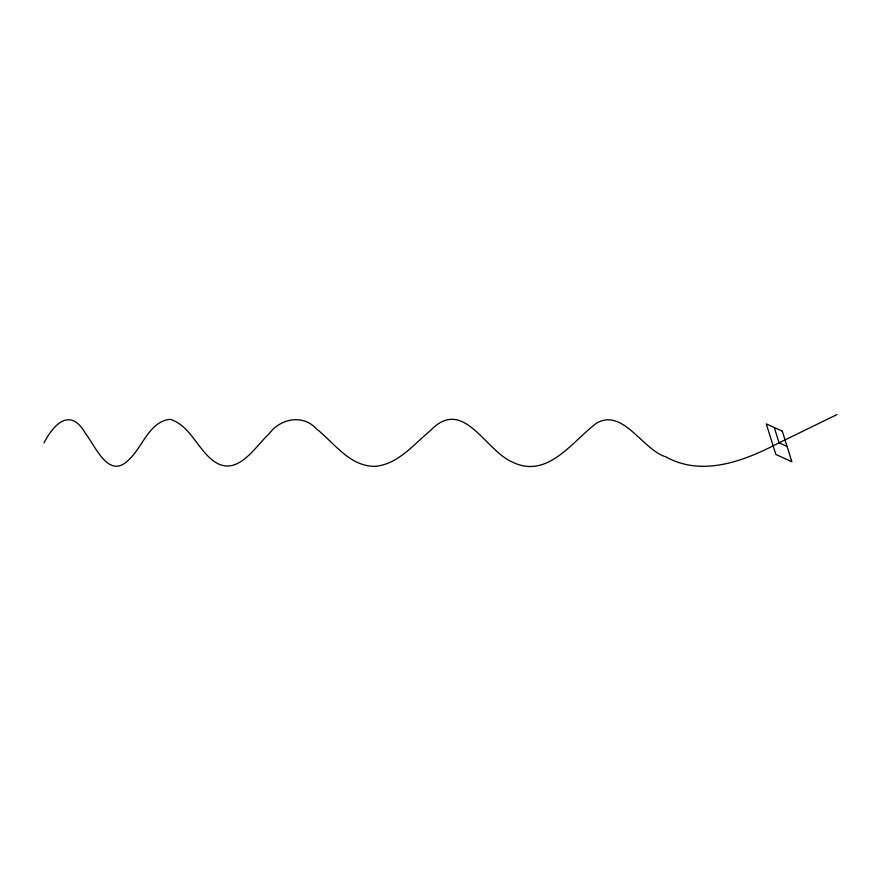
<?xml version="1.0" encoding="UTF-8"?>
<svg xmlns="http://www.w3.org/2000/svg" width="881" height="881" viewBox="0 0 881 881"><rect width="100%" height="100%" fill="white"/><g stroke="black" fill="none" stroke-linecap="round" stroke-linejoin="round"><path stroke-width="1.32" d="M44.05 442.813C54.534 422.759 71.009 407.231 85.886 434.135C95.313 445.94 108.473 479.077 127.536 460.906C142.524 448.374 148.471 421.525 170.242 419.323C191.199 425.908 197.884 451.094 215.702 462.481C238.355 476.07 255.016 446.777 269.212 433.65C280.356 418.563 302.8 413.938 316.29 428.728C334.362 442.978 349.966 466.93 375.537 466.313C398.3 464.034 413.387 444.641 429.95 431.04C463.274 395.591 484.847 450.731 512.709 462.206C547.674 479.231 572.187 441.403 596.393 423.243C623.01 407.628 642.778 450.169 666.102 456.953C701.794 476.863 743.421 461.347 776.679 443.991L836.95 414.577M787.085 446.458L779.079 442.813L774.3 427.538M782.306 431.172L766.283 423.904L775.842 454.453L791.865 461.732L782.306 431.172"/></g></svg>
